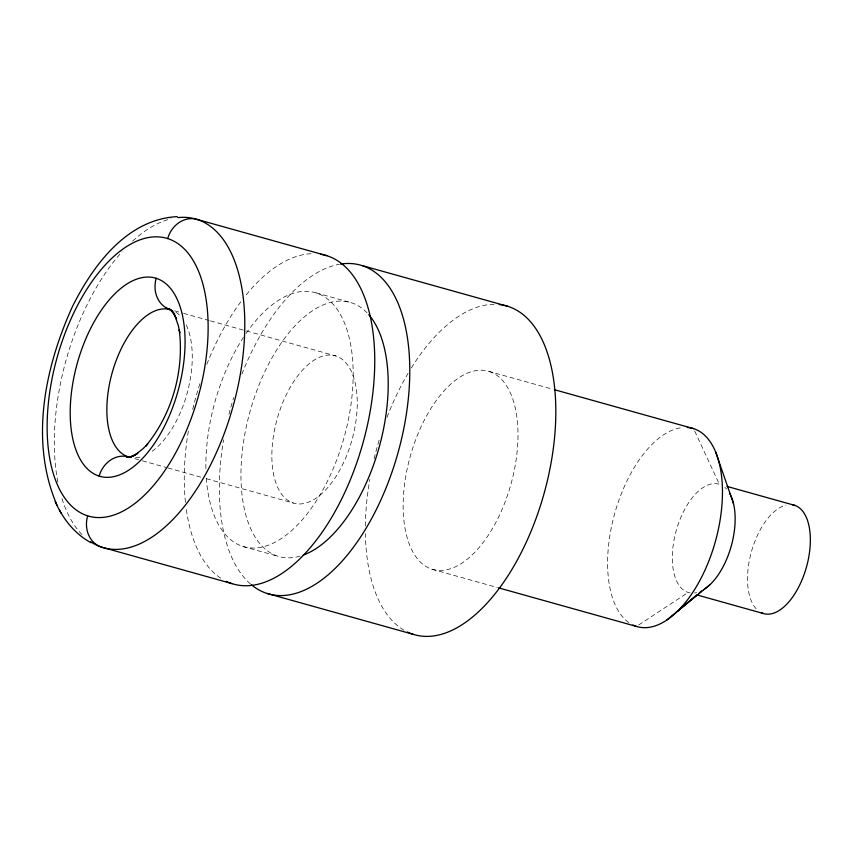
<?xml version="1.0" encoding="UTF-8"?>
<svg xmlns="http://www.w3.org/2000/svg" width="853" height="853" viewBox="0 0 853 853"><rect width="100%" height="100%" fill="white"/><g stroke="black" fill="none" stroke-linecap="round" stroke-linejoin="round"><path stroke-width="0.64" stroke-dasharray="4.26 3.2" d="M638.684 624.993L688.115 592.462M316.122 292.899L351.169 302.698M489.142 371.45A102.946 52.246 -74.4 0 1 489.505 533.37A102.946 52.246 -74.4 0 1 403.149 506.213A102.946 52.246 -74.4 0 1 489.142 371.45L553.032 389.32M174.62 310.865L182.297 313.019M183.576 313.371L209.156 320.525M210.435 320.888L335.794 355.957A76.546 38.843 -74.4 0 1 336.061 476.369A76.546 38.843 -74.4 0 1 271.851 456.174A76.546 38.843 -74.4 0 1 335.794 355.957M134.731 458.669L141.118 460.449M142.398 460.812L166.708 467.615M167.988 467.966L201.244 477.275M206.362 478.704L293.347 503.035M432.055 569.25L497.214 587.472M242.924 546.485L277.971 556.295M694.705 431.053L719.346 484.259M82.027 534.596A170.696 86.633 -74.4 0 1 61.565 497.246M57.865 482.126A170.696 86.633 -74.4 0 1 122.064 251.72M132.567 241.1A170.696 86.633 -74.4 0 1 171.069 218.805M175.953 312.273A76.546 38.843 -74.4 0 1 179.844 315.503M186.21 324.908A76.546 38.843 -74.4 0 1 186.892 394.097A76.546 38.843 -74.4 0 1 150.235 452.527M139.913 457.112A76.546 38.843 -74.4 0 1 133.953 457.794M690.152 592.942A56.309 28.575 -74.4 0 1 676.461 529.788A56.309 28.575 -74.4 0 1 721.297 485.037M724.901 487.426A56.309 28.575 -74.4 0 1 726.543 489.025M696.634 592.643A56.309 28.575 -74.4 0 1 694.417 593.038M628.714 622.541A102.946 52.246 -74.4 0 1 614.416 514.572A102.946 52.246 -74.4 0 1 682.059 427.598M756.131 608.733A56.309 28.575 -74.4 0 1 751.664 550.825A56.309 28.575 -74.4 0 1 786.029 505.125M300.043 556.145A131.98 66.982 -74.4 0 1 250.121 411.253A131.98 66.982 -74.4 0 1 368.027 313.872M250.398 583.91A170.696 86.633 -74.4 0 1 223.582 439.775M228.967 414.323A170.696 86.633 -74.4 0 1 233.679 397.53M241.868 374.147A170.696 86.633 -74.4 0 1 339.451 264.259M403.949 630.186A170.696 86.633 -74.4 0 1 365.372 533.583M365.361 526.034A170.696 86.633 -74.4 0 1 369.818 479.418M374.104 458.807A170.696 86.633 -74.4 0 1 379.713 438.378M387.006 417.288A170.696 86.633 -74.4 0 1 408.075 373.337M411.338 367.942A170.696 86.633 -74.4 0 1 494.09 304.308M220.66 578.142A170.696 86.633 -74.4 0 1 186.018 507.194M185.442 502.278A170.696 86.633 -74.4 0 1 188.332 431.181M192.735 409.365A170.696 86.633 -74.4 0 1 200.53 381.792M206.831 364.338A170.696 86.633 -74.4 0 1 242.22 299.936M246.261 294.807A170.696 86.633 -74.4 0 1 311.708 253.682M246.069 333.459A131.98 66.982 -74.4 0 1 348.76 335.933A131.98 66.982 -74.4 0 1 295.916 526.557A131.98 66.982 -74.4 0 1 206.245 477.115M205.893 468.585A131.98 66.982 -74.4 0 1 243.35 337.5"/><path stroke-width="1.28" d="M696.57 595.277L677.527 611.185L710.133 584.54M698.575 593.603L701.582 591.086L699.535 592.792M667.014 619.875L696.485 595.33M126.425 457.389L133.91 455.939L129.891 457.208L137.845 453.306L134.55 455.342L142.803 448.913L147.74 443.88L145.66 446.204C172.103 414.366 184.376 370.842 179.247 329.844L179.802 332.798L178.352 325.771L174.876 315.642L176.603 319.033L172.039 311.196L174.78 314.32L169.31 308.797L172.882 311.324L166.655 308.114M177.253 216.63C126.937 219.21 92.956 265.432 72.398 306.675C44.782 367.451 29.546 441.427 56.906 504.923M326.859 255.708L196.894 219.349A26.4 22.743 -72.5 0 0 167.668 238.573A144.306 73.23 -74.4 0 0 47.128 427.492A144.306 73.23 -74.4 0 0 168.169 465.557A144.306 73.23 -74.4 0 0 167.668 238.573M361.907 265.507L507.93 306.355M554.311 389.672L693.585 428.632M726.991 486.402L794.548 505.307M697.04 594.957L763.318 613.499M498.493 587.834L636.487 626.433M232.187 583.676L102.221 547.327A26.4 22.743 -72.5 0 1 87.646 515.841M267.234 593.485L413.268 634.333M91.004 542.711C74.563 533.829 62.578 518.443 55.178 501.521M59.475 509.923L61.288 513.485M715.55 451.706L733.505 503.558M177.787 217.622A170.696 86.633 -74.4 0 1 233.903 403.33A170.696 86.633 -74.4 0 1 90.695 541.794M131.095 457.528A76.546 38.843 -74.4 0 1 111.732 374.371A76.546 38.843 -74.4 0 1 170.781 309.788A26.4 22.743 -72.5 0 1 156.206 278.302A102.946 52.246 -74.4 0 0 70.202 413.076A102.946 52.246 -74.4 0 0 156.557 440.233A102.946 52.246 -74.4 0 0 156.206 278.302M99.108 476.102A26.4 22.743 -72.5 0 1 128.334 456.877M687.315 427.46A102.946 52.246 -74.4 0 1 715.571 540.802A102.946 52.246 -74.4 0 1 632.926 625.025M729.443 493.023A56.309 28.575 -74.4 0 1 731.554 544.96A56.309 28.575 -74.4 0 1 703.458 589.743M792.522 504.816A56.309 28.575 -74.4 0 1 806.213 567.981A56.309 28.575 -74.4 0 1 761.377 612.731M368.763 314.693A131.98 66.982 -74.4 0 1 379.532 445.884A131.98 66.982 -74.4 0 1 303.22 555.1M340.571 264.078A170.696 86.633 -74.4 0 1 398.084 452.495A170.696 86.633 -74.4 0 1 251.251 584.636M499.24 304.564A170.696 86.633 -74.4 0 1 543.947 493.951A170.696 86.633 -74.4 0 1 407.361 631.998M320.696 254.247A170.696 86.633 -74.4 0 1 362.194 445.692A170.696 86.633 -74.4 0 1 226.28 581.341"/></g></svg>
